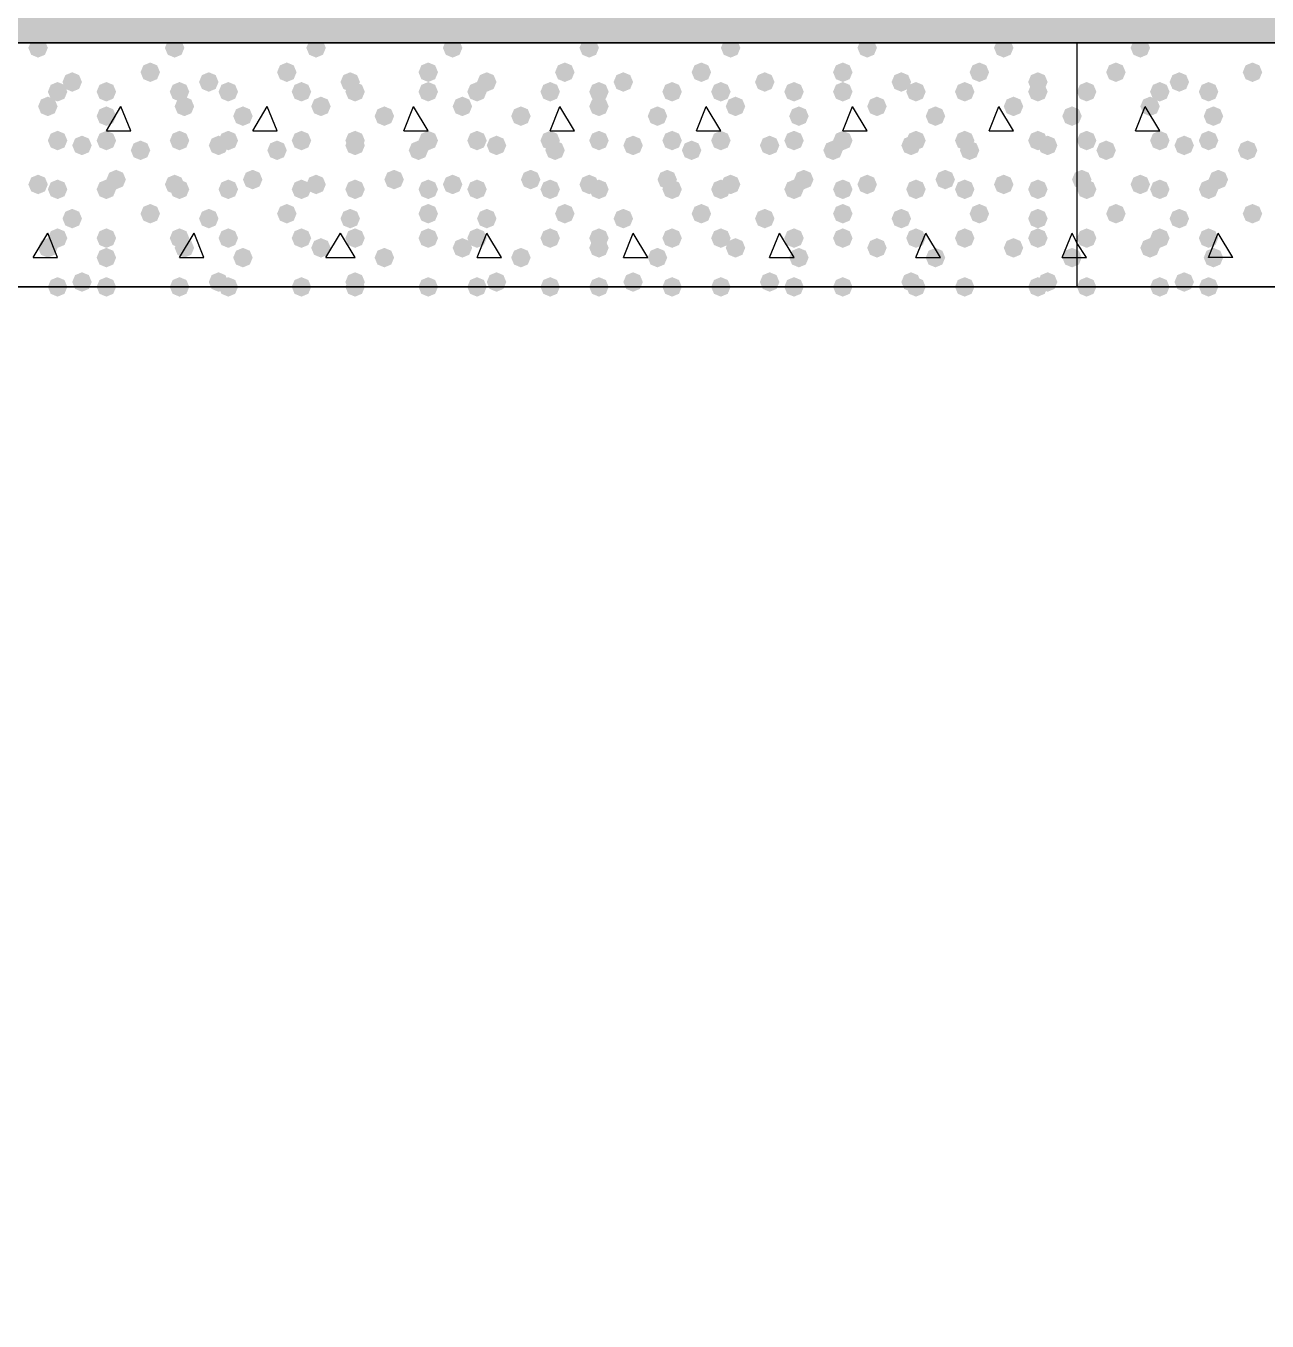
# Model space of a CAD drawing. Header units: millimetres. Extents: x 0 to 420, y 0 to 297.
# Drawn here: x 334.12 to 344.89, y 137.37 to 148.61 of the extents above; entities that cross this region are included whole.
import ezdxf

# ---------------------------------------------------------------- set-up
doc = ezdxf.new("R2010")
doc.units = ezdxf.units.MM
doc.layers.get('0').update_dxf_attribs({"linetype": 'CONTINUOUS'})

msp = doc.modelspace()

# ---------------------------------------------------------------- hatches: boundary and pattern name
at = {"true_color": 0x000008}
h = msp.add_hatch(color=0, dxfattribs=at)
h.paths.add_polyline_path([(379.603, 160.485667), (33.528, 160.485667), (379.603, 148.463)], flags=0)
h.paths.add_polyline_path([(33.528, 160.485667), (379.603, 148.463), (33.528, 148.463)], flags=0)
for points in [[(334.306333, 148.420667), (334.281462, 148.360871), (334.221667, 148.336), (334.161871, 148.360871), (334.137, 148.420667), (334.161871, 148.480462), (334.221667, 148.505333), (334.281462, 148.480463)], [(335.491667, 148.420667), (335.466796, 148.360871), (335.407, 148.336), (335.347204, 148.360871), (335.322333, 148.420667), (335.347204, 148.480462), (335.407, 148.505333), (335.466796, 148.480463)], [(336.719333, 148.420667), (336.694462, 148.360871), (336.634667, 148.336), (336.574871, 148.360871), (336.55, 148.420667), (336.574871, 148.480462), (336.634667, 148.505333), (336.694462, 148.480463)], [(337.904667, 148.420667), (337.879796, 148.360871), (337.82, 148.336), (337.760204, 148.360871), (337.735333, 148.420667), (337.760204, 148.480462), (337.82, 148.505333), (337.879796, 148.480463)], [(339.09, 148.420667), (339.065129, 148.360871), (339.005333, 148.336), (338.945538, 148.360871), (338.920667, 148.420667), (338.945537, 148.480462), (339.005333, 148.505333), (339.065129, 148.480463)], [(340.317667, 148.420667), (340.292796, 148.360871), (340.233, 148.336), (340.173204, 148.360871), (340.148333, 148.420667), (340.173204, 148.480462), (340.233, 148.505333), (340.292796, 148.480463)], [(341.503, 148.420667), (341.478129, 148.360871), (341.418333, 148.336), (341.358538, 148.360871), (341.333667, 148.420667), (341.358537, 148.480462), (341.418333, 148.505333), (341.478129, 148.480463)], [(342.688333, 148.420667), (342.663462, 148.360871), (342.603667, 148.336), (342.543871, 148.360871), (342.519, 148.420667), (342.543871, 148.480462), (342.603667, 148.505333), (342.663462, 148.480463)], [(335.28, 148.209), (335.255129, 148.149204), (335.195333, 148.124333), (335.135538, 148.149204), (335.110667, 148.209), (335.135537, 148.268796), (335.195333, 148.293667), (335.255129, 148.268796)], [(336.465333, 148.209), (336.440462, 148.149204), (336.380667, 148.124333), (336.320871, 148.149204), (336.296, 148.209), (336.320871, 148.268796), (336.380667, 148.293667), (336.440462, 148.268796)], [(337.693, 148.209), (337.668129, 148.149204), (337.608333, 148.124333), (337.548537, 148.149204), (337.523667, 148.209), (337.548537, 148.268796), (337.608333, 148.293667), (337.668129, 148.268796)], [(338.878333, 148.209), (338.853462, 148.149204), (338.793667, 148.124333), (338.733871, 148.149204), (338.709, 148.209), (338.733871, 148.268796), (338.793667, 148.293667), (338.853462, 148.268796)], [(340.063667, 148.209), (340.038796, 148.149204), (339.979, 148.124333), (339.919204, 148.149204), (339.894333, 148.209), (339.919204, 148.268796), (339.979, 148.293667), (340.038796, 148.268796)], [(341.291333, 148.209), (341.266462, 148.149204), (341.206667, 148.124333), (341.146871, 148.149204), (341.122, 148.209), (341.146871, 148.268796), (341.206667, 148.293667), (341.266462, 148.268796)], [(342.476667, 148.209), (342.451796, 148.149204), (342.392, 148.124333), (342.332204, 148.149204), (342.307333, 148.209), (342.332204, 148.268796), (342.392, 148.293667), (342.451796, 148.268796)], [(334.602667, 148.124333), (334.577796, 148.064537), (334.518, 148.039667), (334.458204, 148.064537), (334.433333, 148.124333), (334.458204, 148.184129), (334.518, 148.209), (334.577796, 148.184129)], [(335.788, 148.124333), (335.763129, 148.064537), (335.703333, 148.039667), (335.643537, 148.064537), (335.618667, 148.124333), (335.643537, 148.184129), (335.703333, 148.209), (335.763129, 148.184129)], [(337.015667, 148.124333), (336.990796, 148.064537), (336.931, 148.039667), (336.871204, 148.064537), (336.846333, 148.124333), (336.871204, 148.184129), (336.931, 148.209), (336.990796, 148.184129)], [(338.201, 148.124333), (338.176129, 148.064537), (338.116333, 148.039667), (338.056537, 148.064537), (338.031667, 148.124333), (338.056537, 148.184129), (338.116333, 148.209), (338.176129, 148.184129)], [(339.386333, 148.124333), (339.361463, 148.064537), (339.301667, 148.039667), (339.241871, 148.064537), (339.217, 148.124333), (339.241871, 148.184129), (339.301667, 148.209), (339.361462, 148.184129)], [(340.614, 148.124333), (340.589129, 148.064537), (340.529333, 148.039667), (340.469538, 148.064537), (340.444667, 148.124333), (340.469537, 148.184129), (340.529333, 148.209), (340.589129, 148.184129)], [(341.799333, 148.124333), (341.774462, 148.064537), (341.714667, 148.039667), (341.654871, 148.064537), (341.63, 148.124333), (341.654871, 148.184129), (341.714667, 148.209), (341.774462, 148.184129)], [(342.984667, 148.124333), (342.959796, 148.064537), (342.9, 148.039667), (342.840204, 148.064537), (342.815333, 148.124333), (342.840204, 148.184129), (342.9, 148.209), (342.959796, 148.184129)], [(334.475667, 148.039667), (334.450796, 147.979871), (334.391, 147.955), (334.331204, 147.979871), (334.306333, 148.039667), (334.331204, 148.099462), (334.391, 148.124333), (334.450796, 148.099463)], [(334.899, 148.039667), (334.874129, 147.979871), (334.814333, 147.955), (334.754537, 147.979871), (334.729667, 148.039667), (334.754537, 148.099462), (334.814333, 148.124333), (334.874129, 148.099463)], [(335.534, 148.039667), (335.509129, 147.979871), (335.449333, 147.955), (335.389537, 147.979871), (335.364667, 148.039667), (335.389537, 148.099462), (335.449333, 148.124333), (335.509129, 148.099463)], [(335.957333, 148.039667), (335.932462, 147.979871), (335.872667, 147.955), (335.812871, 147.979871), (335.788, 148.039667), (335.812871, 148.099462), (335.872667, 148.124333), (335.932462, 148.099463)], [(336.592333, 148.039667), (336.567462, 147.979871), (336.507667, 147.955), (336.447871, 147.979871), (336.423, 148.039667), (336.447871, 148.099462), (336.507667, 148.124333), (336.567462, 148.099463)], [(337.058, 148.039667), (337.033129, 147.979871), (336.973333, 147.955), (336.913537, 147.979871), (336.888667, 148.039667), (336.913537, 148.099462), (336.973333, 148.124333), (337.033129, 148.099463)], [(337.693, 148.039667), (337.668129, 147.979871), (337.608333, 147.955), (337.548537, 147.979871), (337.523667, 148.039667), (337.548537, 148.099462), (337.608333, 148.124333), (337.668129, 148.099463)], [(338.116333, 148.039667), (338.091462, 147.979871), (338.031667, 147.955), (337.971871, 147.979871), (337.947, 148.039667), (337.971871, 148.099462), (338.031667, 148.124333), (338.091462, 148.099463)], [(338.751333, 148.039667), (338.726462, 147.979871), (338.666667, 147.955), (338.606871, 147.979871), (338.582, 148.039667), (338.606871, 148.099462), (338.666667, 148.124333), (338.726462, 148.099463)], [(339.174667, 148.039667), (339.149796, 147.979871), (339.09, 147.955), (339.030204, 147.979871), (339.005333, 148.039667), (339.030204, 148.099462), (339.09, 148.124333), (339.149796, 148.099463)], [(339.809667, 148.039667), (339.784796, 147.979871), (339.725, 147.955), (339.665204, 147.979871), (339.640333, 148.039667), (339.665204, 148.099462), (339.725, 148.124333), (339.784796, 148.099463)], [(340.233, 148.039667), (340.208129, 147.979871), (340.148333, 147.955), (340.088538, 147.979871), (340.063667, 148.039667), (340.088537, 148.099462), (340.148333, 148.124333), (340.208129, 148.099463)], [(340.868, 148.039667), (340.843129, 147.979871), (340.783333, 147.955), (340.723538, 147.979871), (340.698667, 148.039667), (340.723537, 148.099462), (340.783333, 148.124333), (340.843129, 148.099463)], [(341.291333, 148.039667), (341.266462, 147.979871), (341.206667, 147.955), (341.146871, 147.979871), (341.122, 148.039667), (341.146871, 148.099462), (341.206667, 148.124333), (341.266462, 148.099463)], [(341.926333, 148.039667), (341.901462, 147.979871), (341.841667, 147.955), (341.781871, 147.979871), (341.757, 148.039667), (341.781871, 148.099462), (341.841667, 148.124333), (341.901462, 148.099463)], [(342.349667, 148.039667), (342.324796, 147.979871), (342.265, 147.955), (342.205204, 147.979871), (342.180333, 148.039667), (342.205204, 148.099462), (342.265, 148.124333), (342.324796, 148.099463)], [(342.984667, 148.039667), (342.959796, 147.979871), (342.9, 147.955), (342.840204, 147.979871), (342.815333, 148.039667), (342.840204, 148.099462), (342.9, 148.124333), (342.959796, 148.099463)], [(334.391, 147.912667), (334.366129, 147.852871), (334.306333, 147.828), (334.246537, 147.852871), (334.221667, 147.912667), (334.246537, 147.972462), (334.306333, 147.997333), (334.366129, 147.972463)], [(334.899, 147.828), (334.874129, 147.768204), (334.814333, 147.743333), (334.754537, 147.768204), (334.729667, 147.828), (334.754537, 147.887796), (334.814333, 147.912667), (334.874129, 147.887796)], [(335.576333, 147.912667), (335.551462, 147.852871), (335.491667, 147.828), (335.431871, 147.852871), (335.407, 147.912667), (335.431871, 147.972462), (335.491667, 147.997333), (335.551462, 147.972463)], [(336.084333, 147.828), (336.059463, 147.768204), (335.999667, 147.743333), (335.939871, 147.768204), (335.915, 147.828), (335.939871, 147.887796), (335.999667, 147.912667), (336.059462, 147.887796)], [(336.761667, 147.912667), (336.736796, 147.852871), (336.677, 147.828), (336.617204, 147.852871), (336.592333, 147.912667), (336.617204, 147.972462), (336.677, 147.997333), (336.736796, 147.972463)], [(337.312, 147.828), (337.287129, 147.768204), (337.227333, 147.743333), (337.167537, 147.768204), (337.142667, 147.828), (337.167537, 147.887796), (337.227333, 147.912667), (337.287129, 147.887796)], [(337.989333, 147.912667), (337.964462, 147.852871), (337.904667, 147.828), (337.844871, 147.852871), (337.82, 147.912667), (337.844871, 147.972462), (337.904667, 147.997333), (337.964462, 147.972463)], [(338.497333, 147.828), (338.472462, 147.768204), (338.412667, 147.743333), (338.352871, 147.768204), (338.328, 147.828), (338.352871, 147.887796), (338.412667, 147.912667), (338.472462, 147.887796)], [(339.174667, 147.912667), (339.149796, 147.852871), (339.09, 147.828), (339.030204, 147.852871), (339.005333, 147.912667), (339.030204, 147.972462), (339.09, 147.997333), (339.149796, 147.972463)], [(339.682667, 147.828), (339.657796, 147.768204), (339.598, 147.743333), (339.538204, 147.768204), (339.513333, 147.828), (339.538204, 147.887796), (339.598, 147.912667), (339.657796, 147.887796)], [(340.36, 147.912667), (340.335129, 147.852871), (340.275333, 147.828), (340.215537, 147.852871), (340.190667, 147.912667), (340.215537, 147.972462), (340.275333, 147.997333), (340.335129, 147.972463)], [(340.910333, 147.828), (340.885463, 147.768204), (340.825667, 147.743333), (340.765871, 147.768204), (340.741, 147.828), (340.765871, 147.887796), (340.825667, 147.912667), (340.885462, 147.887796)], [(341.587667, 147.912667), (341.562796, 147.852871), (341.503, 147.828), (341.443204, 147.852871), (341.418333, 147.912667), (341.443204, 147.972462), (341.503, 147.997333), (341.562796, 147.972463)], [(342.095667, 147.828), (342.070796, 147.768204), (342.011, 147.743333), (341.951204, 147.768204), (341.926333, 147.828), (341.951204, 147.887796), (342.011, 147.912667), (342.070796, 147.887796)], [(342.773, 147.912667), (342.748129, 147.852871), (342.688333, 147.828), (342.628537, 147.852871), (342.603667, 147.912667), (342.628537, 147.972462), (342.688333, 147.997333), (342.748129, 147.972463)], [(343.281, 147.828), (343.256129, 147.768204), (343.196333, 147.743333), (343.136537, 147.768204), (343.111667, 147.828), (343.136537, 147.887796), (343.196333, 147.912667), (343.256129, 147.887796)], [(334.475667, 147.616333), (334.450796, 147.556537), (334.391, 147.531667), (334.331204, 147.556537), (334.306333, 147.616333), (334.331204, 147.676129), (334.391, 147.701), (334.450796, 147.676129)], [(334.899, 147.616333), (334.874129, 147.556537), (334.814333, 147.531667), (334.754537, 147.556537), (334.729667, 147.616333), (334.754537, 147.676129), (334.814333, 147.701), (334.874129, 147.676129)], [(335.534, 147.616333), (335.509129, 147.556537), (335.449333, 147.531667), (335.389537, 147.556537), (335.364667, 147.616333), (335.389537, 147.676129), (335.449333, 147.701), (335.509129, 147.676129)], [(335.957333, 147.616333), (335.932462, 147.556537), (335.872667, 147.531667), (335.812871, 147.556537), (335.788, 147.616333), (335.812871, 147.676129), (335.872667, 147.701), (335.932462, 147.676129)], [(336.592333, 147.616333), (336.567462, 147.556537), (336.507667, 147.531667), (336.447871, 147.556537), (336.423, 147.616333), (336.447871, 147.676129), (336.507667, 147.701), (336.567462, 147.676129)], [(337.058, 147.616333), (337.033129, 147.556537), (336.973333, 147.531667), (336.913537, 147.556537), (336.888667, 147.616333), (336.913537, 147.676129), (336.973333, 147.701), (337.033129, 147.676129)], [(337.693, 147.616333), (337.668129, 147.556537), (337.608333, 147.531667), (337.548537, 147.556537), (337.523667, 147.616333), (337.548537, 147.676129), (337.608333, 147.701), (337.668129, 147.676129)], [(338.116333, 147.616333), (338.091462, 147.556537), (338.031667, 147.531667), (337.971871, 147.556537), (337.947, 147.616333), (337.971871, 147.676129), (338.031667, 147.701), (338.091462, 147.676129)], [(338.751333, 147.616333), (338.726462, 147.556537), (338.666667, 147.531667), (338.606871, 147.556537), (338.582, 147.616333), (338.606871, 147.676129), (338.666667, 147.701), (338.726462, 147.676129)], [(339.174667, 147.616333), (339.149796, 147.556537), (339.09, 147.531667), (339.030204, 147.556537), (339.005333, 147.616333), (339.030204, 147.676129), (339.09, 147.701), (339.149796, 147.676129)], [(339.809667, 147.616333), (339.784796, 147.556537), (339.725, 147.531667), (339.665204, 147.556537), (339.640333, 147.616333), (339.665204, 147.676129), (339.725, 147.701), (339.784796, 147.676129)], [(340.233, 147.616333), (340.208129, 147.556537), (340.148333, 147.531667), (340.088538, 147.556537), (340.063667, 147.616333), (340.088537, 147.676129), (340.148333, 147.701), (340.208129, 147.676129)], [(340.868, 147.616333), (340.843129, 147.556537), (340.783333, 147.531667), (340.723538, 147.556537), (340.698667, 147.616333), (340.723537, 147.676129), (340.783333, 147.701), (340.843129, 147.676129)], [(341.291333, 147.616333), (341.266462, 147.556537), (341.206667, 147.531667), (341.146871, 147.556537), (341.122, 147.616333), (341.146871, 147.676129), (341.206667, 147.701), (341.266462, 147.676129)], [(341.926333, 147.616333), (341.901462, 147.556537), (341.841667, 147.531667), (341.781871, 147.556537), (341.757, 147.616333), (341.781871, 147.676129), (341.841667, 147.701), (341.901462, 147.676129)], [(342.349667, 147.616333), (342.324796, 147.556537), (342.265, 147.531667), (342.205204, 147.556537), (342.180333, 147.616333), (342.205204, 147.676129), (342.265, 147.701), (342.324796, 147.676129)], [(342.984667, 147.616333), (342.959796, 147.556537), (342.9, 147.531667), (342.840204, 147.556537), (342.815333, 147.616333), (342.840204, 147.676129), (342.9, 147.701), (342.959796, 147.676129)], [(334.687333, 147.574), (334.662462, 147.514204), (334.602667, 147.489333), (334.542871, 147.514204), (334.518, 147.574), (334.542871, 147.633796), (334.602667, 147.658667), (334.662462, 147.633796)], [(335.195333, 147.531667), (335.170462, 147.471871), (335.110667, 147.447), (335.050871, 147.471871), (335.026, 147.531667), (335.050871, 147.591462), (335.110667, 147.616333), (335.170462, 147.591463)], [(335.872667, 147.574), (335.847796, 147.514204), (335.788, 147.489333), (335.728204, 147.514204), (335.703333, 147.574), (335.728204, 147.633796), (335.788, 147.658667), (335.847796, 147.633796)], [(336.380667, 147.531667), (336.355796, 147.471871), (336.296, 147.447), (336.236204, 147.471871), (336.211333, 147.531667), (336.236204, 147.591462), (336.296, 147.616333), (336.355796, 147.591463)], [(337.058, 147.574), (337.033129, 147.514204), (336.973333, 147.489333), (336.913537, 147.514204), (336.888667, 147.574), (336.913537, 147.633796), (336.973333, 147.658667), (337.033129, 147.633796)], [(337.608333, 147.531667), (337.583463, 147.471871), (337.523667, 147.447), (337.463871, 147.471871), (337.439, 147.531667), (337.463871, 147.591462), (337.523667, 147.616333), (337.583462, 147.591463)], [(338.285667, 147.574), (338.260796, 147.514204), (338.201, 147.489333), (338.141204, 147.514204), (338.116333, 147.574), (338.141204, 147.633796), (338.201, 147.658667), (338.260796, 147.633796)], [(338.793667, 147.531667), (338.768796, 147.471871), (338.709, 147.447), (338.649204, 147.471871), (338.624333, 147.531667), (338.649204, 147.591462), (338.709, 147.616333), (338.768796, 147.591463)], [(339.471, 147.574), (339.446129, 147.514204), (339.386333, 147.489333), (339.326537, 147.514204), (339.301667, 147.574), (339.326537, 147.633796), (339.386333, 147.658667), (339.446129, 147.633796)], [(339.979, 147.531667), (339.954129, 147.471871), (339.894333, 147.447), (339.834538, 147.471871), (339.809667, 147.531667), (339.834537, 147.591462), (339.894333, 147.616333), (339.954129, 147.591463)], [(340.656333, 147.574), (340.631463, 147.514204), (340.571667, 147.489333), (340.511871, 147.514204), (340.487, 147.574), (340.511871, 147.633796), (340.571667, 147.658667), (340.631462, 147.633796)], [(341.206667, 147.531667), (341.181796, 147.471871), (341.122, 147.447), (341.062204, 147.471871), (341.037333, 147.531667), (341.062204, 147.591462), (341.122, 147.616333), (341.181796, 147.591463)], [(341.884, 147.574), (341.859129, 147.514204), (341.799333, 147.489333), (341.739537, 147.514204), (341.714667, 147.574), (341.739537, 147.633796), (341.799333, 147.658667), (341.859129, 147.633796)], [(342.392, 147.531667), (342.367129, 147.471871), (342.307333, 147.447), (342.247538, 147.471871), (342.222667, 147.531667), (342.247537, 147.591462), (342.307333, 147.616333), (342.367129, 147.591463)], [(343.069333, 147.574), (343.044462, 147.514204), (342.984667, 147.489333), (342.924871, 147.514204), (342.9, 147.574), (342.924871, 147.633796), (342.984667, 147.658667), (343.044462, 147.633796)], [(334.983667, 147.277667), (334.958796, 147.217871), (334.899, 147.193), (334.839204, 147.217871), (334.814333, 147.277667), (334.839204, 147.337462), (334.899, 147.362333), (334.958796, 147.337463)], [(336.169, 147.277667), (336.144129, 147.217871), (336.084333, 147.193), (336.024537, 147.217871), (335.999667, 147.277667), (336.024537, 147.337462), (336.084333, 147.362333), (336.144129, 147.337463)], [(337.396667, 147.277667), (337.371796, 147.217871), (337.312, 147.193), (337.252204, 147.217871), (337.227333, 147.277667), (337.252204, 147.337462), (337.312, 147.362333), (337.371796, 147.337463)], [(338.582, 147.277667), (338.557129, 147.217871), (338.497333, 147.193), (338.437538, 147.217871), (338.412667, 147.277667), (338.437537, 147.337462), (338.497333, 147.362333), (338.557129, 147.337463)], [(339.767333, 147.277667), (339.742462, 147.217871), (339.682667, 147.193), (339.622871, 147.217871), (339.598, 147.277667), (339.622871, 147.337462), (339.682667, 147.362333), (339.742462, 147.337463)], [(340.952667, 147.277667), (340.927796, 147.217871), (340.868, 147.193), (340.808204, 147.217871), (340.783333, 147.277667), (340.808204, 147.337462), (340.868, 147.362333), (340.927796, 147.337463)], [(342.180333, 147.277667), (342.155463, 147.217871), (342.095667, 147.193), (342.035871, 147.217871), (342.011, 147.277667), (342.035871, 147.337462), (342.095667, 147.362333), (342.155462, 147.337463)], [(334.306333, 147.235333), (334.281462, 147.175537), (334.221667, 147.150667), (334.161871, 147.175537), (334.137, 147.235333), (334.161871, 147.295129), (334.221667, 147.32), (334.281462, 147.295129)], [(334.475667, 147.193), (334.450796, 147.133204), (334.391, 147.108333), (334.331204, 147.133204), (334.306333, 147.193), (334.331204, 147.252796), (334.391, 147.277667), (334.450796, 147.252796)], [(334.899, 147.193), (334.874129, 147.133204), (334.814333, 147.108333), (334.754537, 147.133204), (334.729667, 147.193), (334.754537, 147.252796), (334.814333, 147.277667), (334.874129, 147.252796)], [(335.491667, 147.235333), (335.466796, 147.175537), (335.407, 147.150667), (335.347204, 147.175537), (335.322333, 147.235333), (335.347204, 147.295129), (335.407, 147.32), (335.466796, 147.295129)], [(335.534, 147.193), (335.509129, 147.133204), (335.449333, 147.108333), (335.389537, 147.133204), (335.364667, 147.193), (335.389537, 147.252796), (335.449333, 147.277667), (335.509129, 147.252796)], [(335.957333, 147.193), (335.932462, 147.133204), (335.872667, 147.108333), (335.812871, 147.133204), (335.788, 147.193), (335.812871, 147.252796), (335.872667, 147.277667), (335.932462, 147.252796)], [(336.592333, 147.193), (336.567462, 147.133204), (336.507667, 147.108333), (336.447871, 147.133204), (336.423, 147.193), (336.447871, 147.252796), (336.507667, 147.277667), (336.567462, 147.252796)], [(336.719333, 147.235333), (336.694462, 147.175537), (336.634667, 147.150667), (336.574871, 147.175537), (336.55, 147.235333), (336.574871, 147.295129), (336.634667, 147.32), (336.694462, 147.295129)], [(337.058, 147.193), (337.033129, 147.133204), (336.973333, 147.108333), (336.913537, 147.133204), (336.888667, 147.193), (336.913537, 147.252796), (336.973333, 147.277667), (337.033129, 147.252796)], [(337.693, 147.193), (337.668129, 147.133204), (337.608333, 147.108333), (337.548537, 147.133204), (337.523667, 147.193), (337.548537, 147.252796), (337.608333, 147.277667), (337.668129, 147.252796)], [(337.904667, 147.235333), (337.879796, 147.175537), (337.82, 147.150667), (337.760204, 147.175537), (337.735333, 147.235333), (337.760204, 147.295129), (337.82, 147.32), (337.879796, 147.295129)], [(338.116333, 147.193), (338.091462, 147.133204), (338.031667, 147.108333), (337.971871, 147.133204), (337.947, 147.193), (337.971871, 147.252796), (338.031667, 147.277667), (338.091462, 147.252796)], [(338.751333, 147.193), (338.726462, 147.133204), (338.666667, 147.108333), (338.606871, 147.133204), (338.582, 147.193), (338.606871, 147.252796), (338.666667, 147.277667), (338.726462, 147.252796)], [(339.09, 147.235333), (339.065129, 147.175537), (339.005333, 147.150667), (338.945538, 147.175537), (338.920667, 147.235333), (338.945537, 147.295129), (339.005333, 147.32), (339.065129, 147.295129)], [(339.174667, 147.193), (339.149796, 147.133204), (339.09, 147.108333), (339.030204, 147.133204), (339.005333, 147.193), (339.030204, 147.252796), (339.09, 147.277667), (339.149796, 147.252796)], [(339.809667, 147.193), (339.784796, 147.133204), (339.725, 147.108333), (339.665204, 147.133204), (339.640333, 147.193), (339.665204, 147.252796), (339.725, 147.277667), (339.784796, 147.252796)], [(340.233, 147.193), (340.208129, 147.133204), (340.148333, 147.108333), (340.088538, 147.133204), (340.063667, 147.193), (340.088537, 147.252796), (340.148333, 147.277667), (340.208129, 147.252796)], [(340.317667, 147.235333), (340.292796, 147.175537), (340.233, 147.150667), (340.173204, 147.175537), (340.148333, 147.235333), (340.173204, 147.295129), (340.233, 147.32), (340.292796, 147.295129)], [(340.868, 147.193), (340.843129, 147.133204), (340.783333, 147.108333), (340.723538, 147.133204), (340.698667, 147.193), (340.723537, 147.252796), (340.783333, 147.277667), (340.843129, 147.252796)], [(341.291333, 147.193), (341.266462, 147.133204), (341.206667, 147.108333), (341.146871, 147.133204), (341.122, 147.193), (341.146871, 147.252796), (341.206667, 147.277667), (341.266462, 147.252796)], [(341.503, 147.235333), (341.478129, 147.175537), (341.418333, 147.150667), (341.358538, 147.175537), (341.333667, 147.235333), (341.358537, 147.295129), (341.418333, 147.32), (341.478129, 147.295129)], [(341.926333, 147.193), (341.901462, 147.133204), (341.841667, 147.108333), (341.781871, 147.133204), (341.757, 147.193), (341.781871, 147.252796), (341.841667, 147.277667), (341.901462, 147.252796)], [(342.349667, 147.193), (342.324796, 147.133204), (342.265, 147.108333), (342.205204, 147.133204), (342.180333, 147.193), (342.205204, 147.252796), (342.265, 147.277667), (342.324796, 147.252796)], [(342.688333, 147.235333), (342.663462, 147.175537), (342.603667, 147.150667), (342.543871, 147.175537), (342.519, 147.235333), (342.543871, 147.295129), (342.603667, 147.32), (342.663462, 147.295129)], [(342.984667, 147.193), (342.959796, 147.133204), (342.9, 147.108333), (342.840204, 147.133204), (342.815333, 147.193), (342.840204, 147.252796), (342.9, 147.277667), (342.959796, 147.252796)], [(334.602667, 146.939), (334.577796, 146.879204), (334.518, 146.854333), (334.458204, 146.879204), (334.433333, 146.939), (334.458204, 146.998796), (334.518, 147.023667), (334.577796, 146.998796)], [(335.28, 146.981333), (335.255129, 146.921537), (335.195333, 146.896667), (335.135538, 146.921537), (335.110667, 146.981333), (335.135537, 147.041129), (335.195333, 147.066), (335.255129, 147.041129)], [(335.788, 146.939), (335.763129, 146.879204), (335.703333, 146.854333), (335.643537, 146.879204), (335.618667, 146.939), (335.643537, 146.998796), (335.703333, 147.023667), (335.763129, 146.998796)], [(336.465333, 146.981333), (336.440462, 146.921537), (336.380667, 146.896667), (336.320871, 146.921537), (336.296, 146.981333), (336.320871, 147.041129), (336.380667, 147.066), (336.440462, 147.041129)], [(337.015667, 146.939), (336.990796, 146.879204), (336.931, 146.854333), (336.871204, 146.879204), (336.846333, 146.939), (336.871204, 146.998796), (336.931, 147.023667), (336.990796, 146.998796)], [(337.693, 146.981333), (337.668129, 146.921537), (337.608333, 146.896667), (337.548537, 146.921537), (337.523667, 146.981333), (337.548537, 147.041129), (337.608333, 147.066), (337.668129, 147.041129)], [(338.201, 146.939), (338.176129, 146.879204), (338.116333, 146.854333), (338.056537, 146.879204), (338.031667, 146.939), (338.056537, 146.998796), (338.116333, 147.023667), (338.176129, 146.998796)], [(338.878333, 146.981333), (338.853462, 146.921537), (338.793667, 146.896667), (338.733871, 146.921537), (338.709, 146.981333), (338.733871, 147.041129), (338.793667, 147.066), (338.853462, 147.041129)], [(339.386333, 146.939), (339.361463, 146.879204), (339.301667, 146.854333), (339.241871, 146.879204), (339.217, 146.939), (339.241871, 146.998796), (339.301667, 147.023667), (339.361462, 146.998796)], [(340.063667, 146.981333), (340.038796, 146.921537), (339.979, 146.896667), (339.919204, 146.921537), (339.894333, 146.981333), (339.919204, 147.041129), (339.979, 147.066), (340.038796, 147.041129)], [(340.614, 146.939), (340.589129, 146.879204), (340.529333, 146.854333), (340.469538, 146.879204), (340.444667, 146.939), (340.469537, 146.998796), (340.529333, 147.023667), (340.589129, 146.998796)], [(341.291333, 146.981333), (341.266462, 146.921537), (341.206667, 146.896667), (341.146871, 146.921537), (341.122, 146.981333), (341.146871, 147.041129), (341.206667, 147.066), (341.266462, 147.041129)], [(341.799333, 146.939), (341.774462, 146.879204), (341.714667, 146.854333), (341.654871, 146.879204), (341.63, 146.939), (341.654871, 146.998796), (341.714667, 147.023667), (341.774462, 146.998796)], [(342.476667, 146.981333), (342.451796, 146.921537), (342.392, 146.896667), (342.332204, 146.921537), (342.307333, 146.981333), (342.332204, 147.041129), (342.392, 147.066), (342.451796, 147.041129)], [(342.984667, 146.939), (342.959796, 146.879204), (342.9, 146.854333), (342.840204, 146.879204), (342.815333, 146.939), (342.840204, 146.998796), (342.9, 147.023667), (342.959796, 146.998796)], [(334.475667, 146.769667), (334.450796, 146.709871), (334.391, 146.685), (334.331204, 146.709871), (334.306333, 146.769667), (334.331204, 146.829462), (334.391, 146.854333), (334.450796, 146.829463)], [(334.899, 146.769667), (334.874129, 146.709871), (334.814333, 146.685), (334.754537, 146.709871), (334.729667, 146.769667), (334.754537, 146.829462), (334.814333, 146.854333), (334.874129, 146.829463)], [(335.534, 146.769667), (335.509129, 146.709871), (335.449333, 146.685), (335.389537, 146.709871), (335.364667, 146.769667), (335.389537, 146.829462), (335.449333, 146.854333), (335.509129, 146.829463)], [(335.957333, 146.769667), (335.932462, 146.709871), (335.872667, 146.685), (335.812871, 146.709871), (335.788, 146.769667), (335.812871, 146.829462), (335.872667, 146.854333), (335.932462, 146.829463)], [(336.592333, 146.769667), (336.567462, 146.709871), (336.507667, 146.685), (336.447871, 146.709871), (336.423, 146.769667), (336.447871, 146.829462), (336.507667, 146.854333), (336.567462, 146.829463)], [(337.058, 146.769667), (337.033129, 146.709871), (336.973333, 146.685), (336.913537, 146.709871), (336.888667, 146.769667), (336.913537, 146.829462), (336.973333, 146.854333), (337.033129, 146.829463)], [(337.693, 146.769667), (337.668129, 146.709871), (337.608333, 146.685), (337.548537, 146.709871), (337.523667, 146.769667), (337.548537, 146.829462), (337.608333, 146.854333), (337.668129, 146.829463)], [(338.116333, 146.769667), (338.091462, 146.709871), (338.031667, 146.685), (337.971871, 146.709871), (337.947, 146.769667), (337.971871, 146.829462), (338.031667, 146.854333), (338.091462, 146.829463)], [(338.751333, 146.769667), (338.726462, 146.709871), (338.666667, 146.685), (338.606871, 146.709871), (338.582, 146.769667), (338.606871, 146.829462), (338.666667, 146.854333), (338.726462, 146.829463)], [(339.174667, 146.769667), (339.149796, 146.709871), (339.09, 146.685), (339.030204, 146.709871), (339.005333, 146.769667), (339.030204, 146.829462), (339.09, 146.854333), (339.149796, 146.829463)], [(339.809667, 146.769667), (339.784796, 146.709871), (339.725, 146.685), (339.665204, 146.709871), (339.640333, 146.769667), (339.665204, 146.829462), (339.725, 146.854333), (339.784796, 146.829463)], [(340.233, 146.769667), (340.208129, 146.709871), (340.148333, 146.685), (340.088538, 146.709871), (340.063667, 146.769667), (340.088537, 146.829462), (340.148333, 146.854333), (340.208129, 146.829463)], [(340.868, 146.769667), (340.843129, 146.709871), (340.783333, 146.685), (340.723538, 146.709871), (340.698667, 146.769667), (340.723537, 146.829462), (340.783333, 146.854333), (340.843129, 146.829463)], [(341.291333, 146.769667), (341.266462, 146.709871), (341.206667, 146.685), (341.146871, 146.709871), (341.122, 146.769667), (341.146871, 146.829462), (341.206667, 146.854333), (341.266462, 146.829463)], [(341.926333, 146.769667), (341.901462, 146.709871), (341.841667, 146.685), (341.781871, 146.709871), (341.757, 146.769667), (341.781871, 146.829462), (341.841667, 146.854333), (341.901462, 146.829463)], [(342.349667, 146.769667), (342.324796, 146.709871), (342.265, 146.685), (342.205204, 146.709871), (342.180333, 146.769667), (342.205204, 146.829462), (342.265, 146.854333), (342.324796, 146.829463)], [(342.984667, 146.769667), (342.959796, 146.709871), (342.9, 146.685), (342.840204, 146.709871), (342.815333, 146.769667), (342.840204, 146.829462), (342.9, 146.854333), (342.959796, 146.829463)], [(334.391, 146.685), (334.366129, 146.625204), (334.306333, 146.600333), (334.246537, 146.625204), (334.221667, 146.685), (334.246537, 146.744796), (334.306333, 146.769667), (334.366129, 146.744796)], [(334.899, 146.600333), (334.874129, 146.540537), (334.814333, 146.515667), (334.754537, 146.540537), (334.729667, 146.600333), (334.754537, 146.660129), (334.814333, 146.685), (334.874129, 146.660129)], [(335.576333, 146.685), (335.551462, 146.625204), (335.491667, 146.600333), (335.431871, 146.625204), (335.407, 146.685), (335.431871, 146.744796), (335.491667, 146.769667), (335.551462, 146.744796)], [(336.084333, 146.600333), (336.059463, 146.540537), (335.999667, 146.515667), (335.939871, 146.540537), (335.915, 146.600333), (335.939871, 146.660129), (335.999667, 146.685), (336.059462, 146.660129)], [(336.761667, 146.685), (336.736796, 146.625204), (336.677, 146.600333), (336.617204, 146.625204), (336.592333, 146.685), (336.617204, 146.744796), (336.677, 146.769667), (336.736796, 146.744796)], [(337.312, 146.600333), (337.287129, 146.540537), (337.227333, 146.515667), (337.167537, 146.540537), (337.142667, 146.600333), (337.167537, 146.660129), (337.227333, 146.685), (337.287129, 146.660129)], [(337.989333, 146.685), (337.964462, 146.625204), (337.904667, 146.600333), (337.844871, 146.625204), (337.82, 146.685), (337.844871, 146.744796), (337.904667, 146.769667), (337.964462, 146.744796)], [(338.497333, 146.600333), (338.472462, 146.540537), (338.412667, 146.515667), (338.352871, 146.540537), (338.328, 146.600333), (338.352871, 146.660129), (338.412667, 146.685), (338.472462, 146.660129)], [(339.174667, 146.685), (339.149796, 146.625204), (339.09, 146.600333), (339.030204, 146.625204), (339.005333, 146.685), (339.030204, 146.744796), (339.09, 146.769667), (339.149796, 146.744796)], [(339.682667, 146.600333), (339.657796, 146.540537), (339.598, 146.515667), (339.538204, 146.540537), (339.513333, 146.600333), (339.538204, 146.660129), (339.598, 146.685), (339.657796, 146.660129)], [(340.36, 146.685), (340.335129, 146.625204), (340.275333, 146.600333), (340.215537, 146.625204), (340.190667, 146.685), (340.215537, 146.744796), (340.275333, 146.769667), (340.335129, 146.744796)], [(340.910333, 146.600333), (340.885463, 146.540537), (340.825667, 146.515667), (340.765871, 146.540537), (340.741, 146.600333), (340.765871, 146.660129), (340.825667, 146.685), (340.885462, 146.660129)], [(341.587667, 146.685), (341.562796, 146.625204), (341.503, 146.600333), (341.443204, 146.625204), (341.418333, 146.685), (341.443204, 146.744796), (341.503, 146.769667), (341.562796, 146.744796)], [(342.095667, 146.600333), (342.070796, 146.540537), (342.011, 146.515667), (341.951204, 146.540537), (341.926333, 146.600333), (341.951204, 146.660129), (342.011, 146.685), (342.070796, 146.660129)], [(342.773, 146.685), (342.748129, 146.625204), (342.688333, 146.600333), (342.628537, 146.625204), (342.603667, 146.685), (342.628537, 146.744796), (342.688333, 146.769667), (342.748129, 146.744796)], [(343.281, 146.600333), (343.256129, 146.540537), (343.196333, 146.515667), (343.136537, 146.540537), (343.111667, 146.600333), (343.136537, 146.660129), (343.196333, 146.685), (343.256129, 146.660129)], [(334.687333, 146.388667), (334.662462, 146.328871), (334.602667, 146.304), (334.542871, 146.328871), (334.518, 146.388667), (334.542871, 146.448462), (334.602667, 146.473333), (334.662462, 146.448463)], [(335.872667, 146.388667), (335.847796, 146.328871), (335.788, 146.304), (335.728204, 146.328871), (335.703333, 146.388667), (335.728204, 146.448462), (335.788, 146.473333), (335.847796, 146.448463)], [(337.058, 146.388667), (337.033129, 146.328871), (336.973333, 146.304), (336.913537, 146.328871), (336.888667, 146.388667), (336.913537, 146.448462), (336.973333, 146.473333), (337.033129, 146.448463)], [(338.285667, 146.388667), (338.260796, 146.328871), (338.201, 146.304), (338.141204, 146.328871), (338.116333, 146.388667), (338.141204, 146.448462), (338.201, 146.473333), (338.260796, 146.448463)], [(339.471, 146.388667), (339.446129, 146.328871), (339.386333, 146.304), (339.326537, 146.328871), (339.301667, 146.388667), (339.326537, 146.448462), (339.386333, 146.473333), (339.446129, 146.448463)], [(340.656333, 146.388667), (340.631463, 146.328871), (340.571667, 146.304), (340.511871, 146.328871), (340.487, 146.388667), (340.511871, 146.448462), (340.571667, 146.473333), (340.631462, 146.448463)], [(341.884, 146.388667), (341.859129, 146.328871), (341.799333, 146.304), (341.739537, 146.328871), (341.714667, 146.388667), (341.739537, 146.448462), (341.799333, 146.473333), (341.859129, 146.448463)], [(343.069333, 146.388667), (343.044462, 146.328871), (342.984667, 146.304), (342.924871, 146.328871), (342.9, 146.388667), (342.924871, 146.448462), (342.984667, 146.473333), (343.044462, 146.448463)], [(334.475667, 146.346333), (334.450796, 146.286537), (334.391, 146.261667), (334.331204, 146.286537), (334.306333, 146.346333), (334.331204, 146.406129), (334.391, 146.431), (334.450796, 146.406129)], [(334.899, 146.346333), (334.874129, 146.286537), (334.814333, 146.261667), (334.754537, 146.286537), (334.729667, 146.346333), (334.754537, 146.406129), (334.814333, 146.431), (334.874129, 146.406129)], [(335.534, 146.346333), (335.509129, 146.286537), (335.449333, 146.261667), (335.389537, 146.286537), (335.364667, 146.346333), (335.389537, 146.406129), (335.449333, 146.431), (335.509129, 146.406129)], [(335.957333, 146.346333), (335.932462, 146.286537), (335.872667, 146.261667), (335.812871, 146.286537), (335.788, 146.346333), (335.812871, 146.406129), (335.872667, 146.431), (335.932462, 146.406129)], [(336.592333, 146.346333), (336.567462, 146.286537), (336.507667, 146.261667), (336.447871, 146.286537), (336.423, 146.346333), (336.447871, 146.406129), (336.507667, 146.431), (336.567462, 146.406129)], [(337.058, 146.346333), (337.033129, 146.286537), (336.973333, 146.261667), (336.913537, 146.286537), (336.888667, 146.346333), (336.913537, 146.406129), (336.973333, 146.431), (337.033129, 146.406129)], [(337.693, 146.346333), (337.668129, 146.286537), (337.608333, 146.261667), (337.548537, 146.286537), (337.523667, 146.346333), (337.548537, 146.406129), (337.608333, 146.431), (337.668129, 146.406129)], [(338.116333, 146.346333), (338.091462, 146.286537), (338.031667, 146.261667), (337.971871, 146.286537), (337.947, 146.346333), (337.971871, 146.406129), (338.031667, 146.431), (338.091462, 146.406129)], [(338.751333, 146.346333), (338.726462, 146.286537), (338.666667, 146.261667), (338.606871, 146.286537), (338.582, 146.346333), (338.606871, 146.406129), (338.666667, 146.431), (338.726462, 146.406129)], [(339.174667, 146.346333), (339.149796, 146.286537), (339.09, 146.261667), (339.030204, 146.286537), (339.005333, 146.346333), (339.030204, 146.406129), (339.09, 146.431), (339.149796, 146.406129)], [(339.809667, 146.346333), (339.784796, 146.286537), (339.725, 146.261667), (339.665204, 146.286537), (339.640333, 146.346333), (339.665204, 146.406129), (339.725, 146.431), (339.784796, 146.406129)], [(340.233, 146.346333), (340.208129, 146.286537), (340.148333, 146.261667), (340.088538, 146.286537), (340.063667, 146.346333), (340.088537, 146.406129), (340.148333, 146.431), (340.208129, 146.406129)], [(340.868, 146.346333), (340.843129, 146.286537), (340.783333, 146.261667), (340.723538, 146.286537), (340.698667, 146.346333), (340.723537, 146.406129), (340.783333, 146.431), (340.843129, 146.406129)], [(341.291333, 146.346333), (341.266462, 146.286537), (341.206667, 146.261667), (341.146871, 146.286537), (341.122, 146.346333), (341.146871, 146.406129), (341.206667, 146.431), (341.266462, 146.406129)], [(341.926333, 146.346333), (341.901462, 146.286537), (341.841667, 146.261667), (341.781871, 146.286537), (341.757, 146.346333), (341.781871, 146.406129), (341.841667, 146.431), (341.901462, 146.406129)], [(342.349667, 146.346333), (342.324796, 146.286537), (342.265, 146.261667), (342.205204, 146.286537), (342.180333, 146.346333), (342.205204, 146.406129), (342.265, 146.431), (342.324796, 146.406129)], [(342.984667, 146.346333), (342.959796, 146.286537), (342.9, 146.261667), (342.840204, 146.286537), (342.815333, 146.346333), (342.840204, 146.406129), (342.9, 146.431), (342.959796, 146.406129)]]:
    msp.add_hatch(color=0, dxfattribs=at).paths.add_polyline_path(points, flags=0)
at = {"true_color": 0x000007}
for points in [[(343.873667, 148.420667), (343.848796, 148.360871), (343.789, 148.336), (343.729204, 148.360871), (343.704333, 148.420667), (343.729204, 148.480462), (343.789, 148.505333), (343.848796, 148.480463)], [(343.662, 148.209), (343.637129, 148.149204), (343.577333, 148.124333), (343.517538, 148.149204), (343.492667, 148.209), (343.517537, 148.268796), (343.577333, 148.293667), (343.637129, 148.268796)], [(344.847333, 148.209), (344.822462, 148.149204), (344.762667, 148.124333), (344.702871, 148.149204), (344.678, 148.209), (344.702871, 148.268796), (344.762667, 148.293667), (344.822462, 148.268796)], [(344.212333, 148.124333), (344.187462, 148.064537), (344.127667, 148.039667), (344.067871, 148.064537), (344.043, 148.124333), (344.067871, 148.184129), (344.127667, 148.209), (344.187462, 148.184129)], [(343.408, 148.039667), (343.383129, 147.979871), (343.323333, 147.955), (343.263537, 147.979871), (343.238667, 148.039667), (343.263537, 148.099462), (343.323333, 148.124333), (343.383129, 148.099463)], [(344.043, 148.039667), (344.018129, 147.979871), (343.958333, 147.955), (343.898537, 147.979871), (343.873667, 148.039667), (343.898537, 148.099462), (343.958333, 148.124333), (344.018129, 148.099463)], [(344.466333, 148.039667), (344.441462, 147.979871), (344.381667, 147.955), (344.321871, 147.979871), (344.297, 148.039667), (344.321871, 148.099462), (344.381667, 148.124333), (344.441462, 148.099463)], [(343.958333, 147.912667), (343.933463, 147.852871), (343.873667, 147.828), (343.813871, 147.852871), (343.789, 147.912667), (343.813871, 147.972462), (343.873667, 147.997333), (343.933462, 147.972463)], [(344.508667, 147.828), (344.483796, 147.768204), (344.424, 147.743333), (344.364204, 147.768204), (344.339333, 147.828), (344.364204, 147.887796), (344.424, 147.912667), (344.483796, 147.887796)], [(343.408, 147.616333), (343.383129, 147.556537), (343.323333, 147.531667), (343.263537, 147.556537), (343.238667, 147.616333), (343.263537, 147.676129), (343.323333, 147.701), (343.383129, 147.676129)], [(344.043, 147.616333), (344.018129, 147.556537), (343.958333, 147.531667), (343.898537, 147.556537), (343.873667, 147.616333), (343.898537, 147.676129), (343.958333, 147.701), (344.018129, 147.676129)], [(344.466333, 147.616333), (344.441462, 147.556537), (344.381667, 147.531667), (344.321871, 147.556537), (344.297, 147.616333), (344.321871, 147.676129), (344.381667, 147.701), (344.441462, 147.676129)], [(343.577333, 147.531667), (343.552462, 147.471871), (343.492667, 147.447), (343.432871, 147.471871), (343.408, 147.531667), (343.432871, 147.591462), (343.492667, 147.616333), (343.552462, 147.591463)], [(344.254667, 147.574), (344.229796, 147.514204), (344.17, 147.489333), (344.110204, 147.514204), (344.085333, 147.574), (344.110204, 147.633796), (344.17, 147.658667), (344.229796, 147.633796)], [(344.805, 147.531667), (344.780129, 147.471871), (344.720333, 147.447), (344.660538, 147.471871), (344.635667, 147.531667), (344.660537, 147.591462), (344.720333, 147.616333), (344.780129, 147.591463)], [(343.365667, 147.277667), (343.340796, 147.217871), (343.281, 147.193), (343.221204, 147.217871), (343.196333, 147.277667), (343.221204, 147.337462), (343.281, 147.362333), (343.340796, 147.337463)], [(344.551, 147.277667), (344.526129, 147.217871), (344.466333, 147.193), (344.406538, 147.217871), (344.381667, 147.277667), (344.406537, 147.337462), (344.466333, 147.362333), (344.526129, 147.337463)], [(343.408, 147.193), (343.383129, 147.133204), (343.323333, 147.108333), (343.263537, 147.133204), (343.238667, 147.193), (343.263537, 147.252796), (343.323333, 147.277667), (343.383129, 147.252796)], [(343.873667, 147.235333), (343.848796, 147.175537), (343.789, 147.150667), (343.729204, 147.175537), (343.704333, 147.235333), (343.729204, 147.295129), (343.789, 147.32), (343.848796, 147.295129)], [(344.043, 147.193), (344.018129, 147.133204), (343.958333, 147.108333), (343.898537, 147.133204), (343.873667, 147.193), (343.898537, 147.252796), (343.958333, 147.277667), (344.018129, 147.252796)], [(344.466333, 147.193), (344.441462, 147.133204), (344.381667, 147.108333), (344.321871, 147.133204), (344.297, 147.193), (344.321871, 147.252796), (344.381667, 147.277667), (344.441462, 147.252796)], [(343.662, 146.981333), (343.637129, 146.921537), (343.577333, 146.896667), (343.517538, 146.921537), (343.492667, 146.981333), (343.517537, 147.041129), (343.577333, 147.066), (343.637129, 147.041129)], [(344.212333, 146.939), (344.187462, 146.879204), (344.127667, 146.854333), (344.067871, 146.879204), (344.043, 146.939), (344.067871, 146.998796), (344.127667, 147.023667), (344.187462, 146.998796)], [(344.847333, 146.981333), (344.822462, 146.921537), (344.762667, 146.896667), (344.702871, 146.921537), (344.678, 146.981333), (344.702871, 147.041129), (344.762667, 147.066), (344.822462, 147.041129)], [(343.408, 146.769667), (343.383129, 146.709871), (343.323333, 146.685), (343.263537, 146.709871), (343.238667, 146.769667), (343.263537, 146.829462), (343.323333, 146.854333), (343.383129, 146.829463)], [(344.043, 146.769667), (344.018129, 146.709871), (343.958333, 146.685), (343.898537, 146.709871), (343.873667, 146.769667), (343.898537, 146.829462), (343.958333, 146.854333), (344.018129, 146.829463)], [(344.466333, 146.769667), (344.441462, 146.709871), (344.381667, 146.685), (344.321871, 146.709871), (344.297, 146.769667), (344.321871, 146.829462), (344.381667, 146.854333), (344.441462, 146.829463)], [(343.958333, 146.685), (343.933463, 146.625204), (343.873667, 146.600333), (343.813871, 146.625204), (343.789, 146.685), (343.813871, 146.744796), (343.873667, 146.769667), (343.933462, 146.744796)], [(344.508667, 146.600333), (344.483796, 146.540537), (344.424, 146.515667), (344.364204, 146.540537), (344.339333, 146.600333), (344.364204, 146.660129), (344.424, 146.685), (344.483796, 146.660129)], [(344.254667, 146.388667), (344.229796, 146.328871), (344.17, 146.304), (344.110204, 146.328871), (344.085333, 146.388667), (344.110204, 146.448462), (344.17, 146.473333), (344.229796, 146.448463)], [(343.408, 146.346333), (343.383129, 146.286537), (343.323333, 146.261667), (343.263537, 146.286537), (343.238667, 146.346333), (343.263537, 146.406129), (343.323333, 146.431), (343.383129, 146.406129)], [(344.043, 146.346333), (344.018129, 146.286537), (343.958333, 146.261667), (343.898537, 146.286537), (343.873667, 146.346333), (343.898537, 146.406129), (343.958333, 146.431), (344.018129, 146.406129)], [(344.466333, 146.346333), (344.441462, 146.286537), (344.381667, 146.261667), (344.321871, 146.286537), (344.297, 146.346333), (344.321871, 146.406129), (344.381667, 146.431), (344.441462, 146.406129)]]:
    msp.add_hatch(color=0, dxfattribs=at).paths.add_polyline_path(points, flags=0)

# ---------------------------------------------------------------- linework, layer by layer
at = {"color": 0, "true_color": 0x000008}
msp.add_lwpolyline([(33.528, 160.485667), (379.603, 148.463), (33.528, 148.463)], close=True, dxfattribs=at)
at = {"color": 0, "true_color": 0x000007}
for points in [[(32.469667, 125.179667), (32.469667, 148.463), (380.661333, 148.463), (380.661333, 125.179667), (218.228333, 125.179667), (218.228333, 103.970667), (194.902667, 103.970667), (194.902667, 125.179667)], [(32.469667, 125.179667), (32.469667, 148.463), (380.661333, 148.463), (380.661333, 125.179667), (218.228333, 125.179667), (218.228333, 103.970667), (194.902667, 103.970667), (194.902667, 125.179667)], [(343.238667, 148.463), (343.238667, 146.346333), (345.355333, 146.346333), (345.355333, 148.463)]]:
    msp.add_lwpolyline(points, close=True, dxfattribs=at)
for points in [[(343.238667, 148.463), (324.146333, 148.463)], [(343.746667, 147.701), (343.831333, 147.912667)], [(343.958333, 147.701), (343.831333, 147.912667)], [(343.746667, 147.701), (343.958333, 147.701)], [(344.593333, 146.600333), (344.381667, 146.600333), (344.466333, 146.812)], [(344.593333, 146.600333), (344.466333, 146.812)], [(343.323333, 146.600333), (343.238667, 146.727333)], [(343.238667, 146.600333), (343.323333, 146.600333)], [(324.146333, 146.346333), (343.238667, 146.346333)]]:
    msp.add_lwpolyline(points, dxfattribs=at)
at = {"color": 0, "true_color": 0x000008}
for points in [[(334.814333, 147.701), (334.941333, 147.912667)], [(335.026, 147.701), (334.941333, 147.912667)], [(336.084333, 147.701), (336.211333, 147.912667)], [(336.296, 147.701), (336.211333, 147.912667)], [(337.396667, 147.701), (337.481333, 147.912667)], [(337.608333, 147.701), (337.481333, 147.912667)], [(338.666667, 147.701), (338.751333, 147.912667)], [(338.878333, 147.701), (338.751333, 147.912667)], [(339.936667, 147.701), (340.021333, 147.912667)], [(340.148333, 147.701), (340.021333, 147.912667)], [(341.206667, 147.701), (341.291333, 147.912667)], [(341.418333, 147.701), (341.291333, 147.912667)], [(342.476667, 147.701), (342.561333, 147.912667)], [(342.688333, 147.701), (342.561333, 147.912667)], [(334.814333, 147.701), (335.026, 147.701)], [(336.084333, 147.701), (336.296, 147.701)], [(337.396667, 147.701), (337.608333, 147.701)], [(338.666667, 147.701), (338.878333, 147.701)], [(339.936667, 147.701), (340.148333, 147.701)], [(341.206667, 147.701), (341.418333, 147.701)], [(342.476667, 147.701), (342.688333, 147.701)], [(334.179333, 146.600333), (334.306333, 146.812)], [(334.391, 146.600333), (334.306333, 146.812)], [(335.449333, 146.600333), (335.576333, 146.812)], [(335.661, 146.600333), (335.576333, 146.812)], [(336.719333, 146.600333), (336.846333, 146.812)], [(336.973333, 146.600333), (336.846333, 146.812)], [(338.031667, 146.600333), (338.116333, 146.812)], [(338.243333, 146.600333), (338.116333, 146.812)], [(339.301667, 146.600333), (339.386333, 146.812)], [(339.513333, 146.600333), (339.386333, 146.812)], [(340.571667, 146.600333), (340.656333, 146.812)], [(340.783333, 146.600333), (340.656333, 146.812)], [(341.841667, 146.600333), (341.926333, 146.812)], [(342.053333, 146.600333), (341.926333, 146.812)], [(343.111667, 146.600333), (343.196333, 146.812)], [(343.238667, 146.727333), (343.196333, 146.812)], [(334.179333, 146.600333), (334.391, 146.600333)], [(335.449333, 146.600333), (335.661, 146.600333)], [(336.719333, 146.600333), (336.973333, 146.600333)], [(338.031667, 146.600333), (338.243333, 146.600333)], [(339.301667, 146.600333), (339.513333, 146.600333)], [(340.571667, 146.600333), (340.783333, 146.600333)], [(341.841667, 146.600333), (342.053333, 146.600333)], [(343.111667, 146.600333), (343.238667, 146.600333)]]:
    msp.add_lwpolyline(points, dxfattribs=at)
at = {"color": 0, "true_color": 0x0000fd}
msp.add_lwpolyline([(216.111667, 127.296333), (378.544667, 127.296333), (378.544667, 146.346333), (34.586333, 146.346333), (34.586333, 127.296333), (197.019333, 127.296333), (197.019333, 106.087333), (216.111667, 106.087333)], close=True, dxfattribs=at)

doc.saveas('drawing.dxf')
